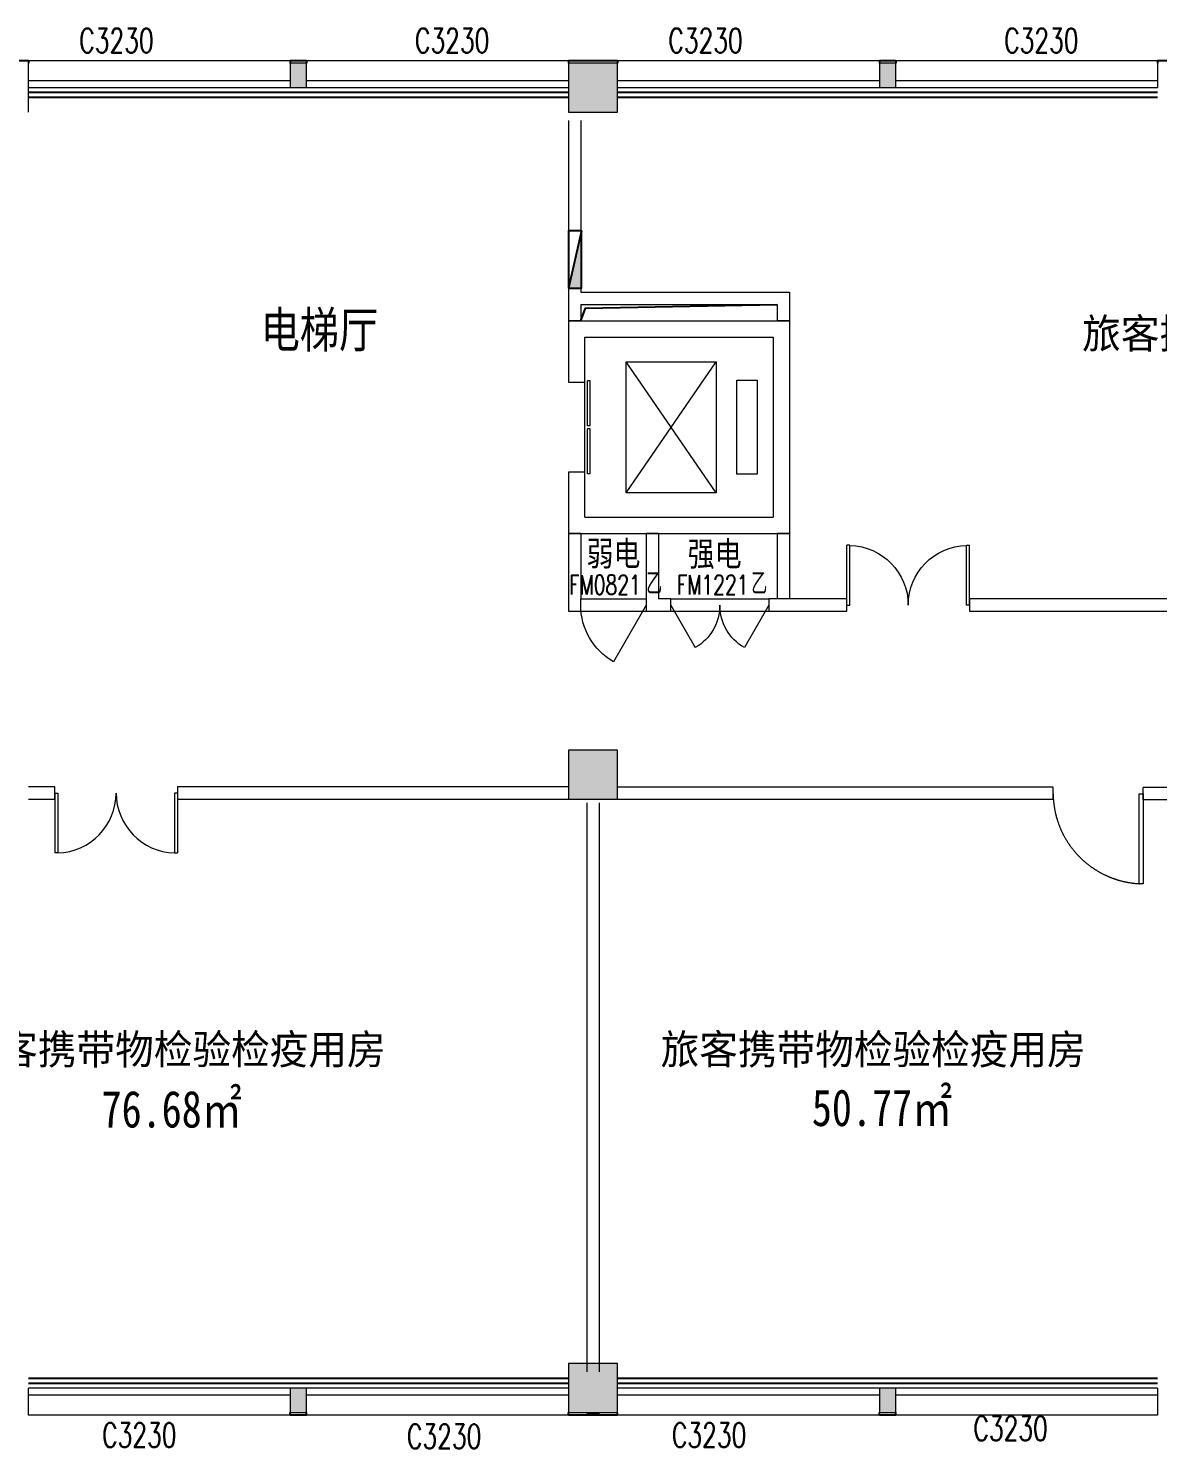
# Model space of a CAD drawing. Header units: millimetres. Extents: x 33621 to 401573, y -91663 to 133135.
# Drawn here: x 339031 to 352831, y -59613 to -42249 of the extents above; entities that cross this region are included whole.
import ezdxf

# ---------------------------------------------------------------- set-up
doc = ezdxf.new("R2010")
doc.units = ezdxf.units.MM
doc.header["$LTSCALE"] = 10
doc.linetypes.add('HIDDEN', pattern=[0.375, 0.25, -0.125, 0, 0])
doc.layers.get('0').update_dxf_attribs({"color": 253})
for name, color, linetype in [('3', 253, 'Continuous'), ('FC-Text Annotation', 253, 'Continuous'), ('PUB_TEXT', 253, 'Continuous'), ('SURFACE', 253, 'Continuous'), ('w-消火栓', 253, 'Continuous'), ('WINDOW_TEXT', 253, 'Continuous')]:
    doc.layers.add(name, color=color, linetype=linetype)
for name, color, linetype, lineweight in [('COLUMN', 253, 'Continuous', 0), ('FF-Door【门】', 253, 'Continuous', 0), ('FF-Text【平面文字】', 253, 'Continuous', 0), ('PUB_HATCH', 253, 'Continuous', 0), ('RC-Text【天花文字】', 253, 'Continuous', 0), ('STAIR', 253, 'Continuous', 0), ('WALL', 253, 'Continuous', 0), ('Wall【墙体】', 253, 'Continuous', 0), ('Wall【新建墙】', 253, 'Continuous', 0), ('WINDOW', 253, 'Continuous', 0), ('Xline【辅助线】', 253, 'Continuous', 0)]:
    doc.layers.add(name, color=color, linetype=linetype, lineweight=lineweight)
doc.styles.add('_TCH_WINDOW', font='SIMPLEX', dxfattribs={"bigfont": 'GBCBIG'})
doc.styles.add('宋体', font='', dxfattribs={"width": 0.7})
doc.styles.add('文字', font='')
doc.styles.get('宋体').set_extended_font_data('SimSun')
doc.styles.get('文字').set_extended_font_data('SimSun')

# ---------------------------------------------------------------- blocks, each defined once
blk = doc.blocks.new('$QC001_5')
blk.add_line((-325, 200), (325, 0))
blk.add_lwpolyline([(325, 0), (325, 200), (-325, 200), (-325, 0)], close=True)
blk.add_solid([(-325, 200), (325, 200), (-325, 200), (325, 0)])
at = {"flags": 1}
for tag in ['UNIT', 'WHAT', 'SPEC']:
    blk.add_attdef(tag, (0, 0), '', height=0.001, dxfattribs=at)
blk = doc.blocks.new('$TCHSYS$LDOR22D')
for p, q in [((-0.517, 0.833), (-0.017, 0.833)), ((-0.517, 0.833), (-0.517, 0.667)), ((-0.017, 0.833), (-0.017, 0.667)), ((0.017, 0.833), (0.017, 0.667)), ((0.017, 0.833), (0.517, 0.833)), ((0.517, 0.833), (0.517, 0.667)), ((-0.517, 0.667), (-0.017, 0.667)), ((0.017, 0.667), (0.517, 0.667)), ((-0.5, 0.5), (0.5, 0.5))]:
    blk.add_line(p, q)
blk = doc.blocks.new('$WINLIB2D$00000004')
for p, q in [((-0.5, 0.5), (0.5, 0.5)), ((-0.5, 0.5), (-0.5, -0.5)), ((0.5, -0.5), (0.5, 0.5)), ((-0.5, 0.2406), (0.5, 0.2406)), ((-0.5, -0.5), (0.5, -0.5))]:
    blk.add_line(p, q)
blk = doc.blocks.new('$DorLib2D$00000214')
at = {"color": 0}
blk.add_line((0.5, 0), (0, 0.866), dxfattribs=at)
blk.add_arc((0.5, 0), 1, 120, 180, dxfattribs=at)
blk = doc.blocks.new('$DorLib2D$00000215')
at = {"color": 0}
for p, q in [((-0.5, 0), (-0.25, 0.433)), ((0.5, 0), (0.25, 0.433))]:
    blk.add_line(p, q, dxfattribs=at)
for centre, start, end in [((-0.5, 0), 0, 60), ((0.5, 0), 120, 180)]:
    blk.add_arc(centre, 0.5, start, end, dxfattribs=at)
blk = doc.blocks.new('$DorLib2D$00000002')
for p, q in [((-0.5, 0), (-0.5, 0.4875)), ((-0.475, 0.4875), (-0.5, 0.4875)), ((-0.475, 0), (-0.475, 0.4875)), ((0.475, 0), (0.475, 0.4875)), ((0.475, 0.4875), (0.5, 0.4875)), ((0.5, 0), (0.5, 0.4875)), ((-0.5, 0), (-0.475, 0)), ((0.5, 0), (0.475, 0))]:
    blk.add_line(p, q)
at = {"lineweight": 13}
for centre, start, end in [((-0.4875, 0), 0, 88.53072), ((0.4875, 0), 91.46928, 180)]:
    blk.add_arc(centre, 0.4875, start, end, dxfattribs=at)
blk = doc.blocks.new('DOOR_D01')
at = {"layer": 'FF-Door【门】'}
blk.add_lwpolyline([(-0.456, 1), (-0.456, 0), (-0.5, 0), (-0.5, 1)], close=True, dxfattribs=at)
at = {"layer": 'FF-Door【门】', "color": 8, "linetype": 'HIDDEN', "ltscale": 15}
blk.add_arc((-0.511, -0.01), 1.011, 0.5915, 87.4664, dxfattribs=at)

msp = doc.modelspace()

# ---------------------------------------------------------------- hatches: boundary and pattern name
at = {"layer": 'PUB_HATCH'}
for points in [[(342230.5, -42972.6), (342430.5, -42972.6), (342430.5, -42672.6), (342230.5, -42672.6)], [(345630.5, -43272.6), (346230.5, -43272.6), (346230.5, -42672.6), (345630.5, -42672.6)], [(349430.5, -42972.6), (349630.5, -42972.6), (349630.5, -42672.6), (349430.5, -42672.6)], [(345630.5, -51672.6), (346230.5, -51672.6), (346230.5, -51072.6), (345630.5, -51072.6)], [(345630.5, -59172.6), (346230.5, -59172.6), (346230.5, -58572.6), (345630.5, -58572.6)], [(342430.5, -58872.6), (342230.5, -58872.6), (342230.5, -59172.6), (342430.5, -59172.6)], [(349630.5, -58872.6), (349430.5, -58872.6), (349430.5, -59172.6), (349630.5, -59172.6)]]:
    msp.add_hatch(color=256, dxfattribs=at).paths.add_polyline_path(points)

# ---------------------------------------------------------------- linework, layer by layer
at = {"layer": '3'}
for p, q in [((345630.5, -43032.6), (339030.5, -43032.6)), ((352830.5, -43032.6), (346230.5, -43032.6)), ((345630.5, -43092.6), (339030.5, -43092.6)), ((352830.5, -43092.6), (346230.5, -43092.6))]:
    msp.add_line(p, q, dxfattribs=at)
for points in [[(345780.5, -45825.3), (345839.6, -45667.9), (348180.5, -45625.3)], [(339030.5, -58752.6), (345630.5, -58752.6)], [(339030.5, -58812.6), (345630.5, -58812.6)], [(346230.5, -58752.6), (352830.5, -58752.6)], [(346230.5, -58812.6), (352830.5, -58812.6)]]:
    msp.add_lwpolyline(points, dxfattribs=at)
at = {"layer": 'COLUMN'}
for p, q in [((346230.5, -42672.6), (345630.5, -42672.6)), ((339030.5, -43272.6), (339030.5, -42972.6)), ((345630.5, -42972.6), (345630.5, -43272.6)), ((346230.5, -43272.6), (346230.5, -42972.6)), ((345630.5, -43272.6), (346230.5, -43272.6)), ((346230.5, -51072.6), (345630.5, -51072.6)), ((345630.5, -51072.6), (345630.5, -51672.6)), ((346230.5, -51672.6), (346230.5, -51072.6)), ((345630.5, -51672.6), (346230.5, -51672.6)), ((346230.5, -58572.6), (345630.5, -58572.6)), ((345630.5, -58572.6), (345630.5, -58872.6)), ((346230.5, -58872.6), (346230.5, -58572.6)), ((345630.5, -59172.6), (346230.5, -59172.6))]:
    msp.add_line(p, q, dxfattribs=at)
at = {"layer": 'STAIR'}
for p, q in [((346337.7, -47925.3), (347437.7, -46325.3)), ((347437.7, -47925.3), (346337.7, -46325.3)), ((346337.7, -46325.3), (347437.7, -46325.3)), ((346337.7, -47925.3), (346337.7, -46325.3)), ((347437.7, -46325.3), (347437.7, -47925.3)), ((347687.7, -46550.3), (347937.7, -46550.3)), ((347687.7, -47700.3), (347687.7, -46550.3)), ((347937.7, -46550.3), (347937.7, -47700.3)), ((347937.7, -47700.3), (347687.7, -47700.3)), ((347437.7, -47925.3), (346337.7, -47925.3))]:
    msp.add_line(p, q, dxfattribs=at)
at = {"layer": 'SURFACE'}
for p, q in [((338730.5, -42642.6), (339030.5, -42642.6)), ((339030.5, -42642.6), (339030.5, -42672.6)), ((342230.5, -42642.6), (342230.5, -42672.6)), ((342230.5, -42642.6), (342430.5, -42642.6)), ((342430.5, -42642.6), (342430.5, -42672.6)), ((345630.5, -42642.6), (345630.5, -42672.6)), ((345630.5, -42642.6), (345930.5, -42642.6)), ((345930.5, -42642.6), (346230.5, -42642.6)), ((346230.5, -42642.6), (346230.5, -42672.6)), ((349430.5, -42642.6), (349430.5, -42672.6)), ((349430.5, -42642.6), (349630.5, -42642.6)), ((349630.5, -42642.6), (349630.5, -42672.6)), ((352830.5, -42642.6), (352830.5, -42672.6)), ((352830.5, -42642.6), (353130.5, -42642.6)), ((342230.5, -59202.6), (342230.5, -59172.6)), ((342430.5, -59202.6), (342230.5, -59202.6)), ((342430.5, -59202.6), (342430.5, -59172.6)), ((345630.5, -59202.6), (345630.5, -59172.6)), ((345930.5, -59202.6), (345630.5, -59202.6)), ((346230.5, -59202.6), (345930.5, -59202.6)), ((346230.5, -59202.6), (346230.5, -59172.6)), ((349430.5, -59202.6), (349430.5, -59172.6)), ((349630.5, -59202.6), (349430.5, -59202.6)), ((349630.5, -59202.6), (349630.5, -59172.6))]:
    msp.add_line(p, q, dxfattribs=at)
at = {"layer": 'WALL'}
for p, q in [((342430.5, -42672.6), (342230.5, -42672.6)), ((342230.5, -42672.6), (342230.5, -42972.6)), ((342430.5, -42972.6), (342430.5, -42672.6)), ((349630.5, -42672.6), (349430.5, -42672.6)), ((349430.5, -42672.6), (349430.5, -42972.6)), ((349630.5, -42972.6), (349630.5, -42672.6)), ((342230.5, -42972.6), (342430.5, -42972.6)), ((349430.5, -42972.6), (349630.5, -42972.6)), ((345630.5, -45825.3), (348330.5, -45825.3)), ((345630.5, -45825.3), (345630.5, -46575.3)), ((348330.5, -45825.3), (348330.5, -48425.3)), ((345830.5, -46025.3), (348130.5, -46025.3)), ((345830.5, -46575.3), (345830.5, -46025.3)), ((348130.5, -46025.3), (348130.5, -48225.3)), ((345630.5, -46575.3), (345830.5, -46575.3)), ((345830.5, -47675.3), (345630.5, -47675.3)), ((345630.5, -47675.3), (345630.5, -48425.3)), ((345830.5, -48225.3), (345830.5, -47675.3)), ((345830.5, -48225.3), (348130.5, -48225.3)), ((345630.5, -48425.3), (348330.5, -48425.3)), ((342430.5, -58872.6), (342230.5, -58872.6)), ((342230.5, -58872.6), (342230.5, -59172.6)), ((342430.5, -59172.6), (342430.5, -58872.6)), ((349630.5, -58872.6), (349430.5, -58872.6)), ((349430.5, -58872.6), (349430.5, -59172.6)), ((349630.5, -59172.6), (349630.5, -58872.6)), ((342230.5, -59172.6), (342430.5, -59172.6)), ((349430.5, -59172.6), (349630.5, -59172.6))]:
    msp.add_line(p, q, dxfattribs=at)
at = {"layer": 'Wall【墙体】', "color": 6}
for p, q in [((345630.5, -43375.3), (345630.5, -45550.3)), ((345780.5, -43375.3), (345780.5, -45475.3)), ((345780.5, -45475.3), (348330.5, -45475.3)), ((348330.5, -45475.3), (348330.5, -45825.3)), ((345630.5, -45550.3), (345630.5, -45825.3)), ((345780.5, -45625.3), (348180.5, -45625.3)), ((345780.5, -45625.3), (345780.5, -45825.3)), ((348180.5, -45625.3), (348180.5, -45825.3)), ((345780.5, -45825.3), (345630.5, -45825.3)), ((348330.5, -45825.3), (348180.5, -45825.3)), ((345630.5, -48425.3), (345630.5, -49375.3)), ((345780.5, -48425.3), (345630.5, -48425.3)), ((345780.5, -48425.3), (345780.5, -49225.3)), ((346580.5, -48425.3), (346580.5, -49225.3)), ((346730.5, -48425.3), (346580.5, -48425.3)), ((346730.5, -48425.3), (346730.5, -49225.3)), ((348180.5, -48425.3), (348180.5, -49225.3)), ((348330.5, -48425.3), (348180.5, -48425.3)), ((348330.5, -48425.3), (348330.5, -49225.3)), ((345780.5, -49375.3), (345780.5, -49225.3)), ((346580.5, -49225.3), (346580.5, -49375.3)), ((346880.5, -49225.3), (346730.5, -49225.3)), ((346880.5, -49375.3), (346880.5, -49225.3)), ((348180.5, -49225.3), (348080.5, -49225.3)), ((348080.5, -49225.3), (348080.5, -49375.3)), ((349032.7, -49225.3), (348180.5, -49225.3)), ((349032.7, -49375.3), (349032.7, -49225.3)), ((360255.5, -49225.3), (350532.7, -49225.3)), ((350532.7, -49225.3), (350532.7, -49375.3)), ((345630.5, -49375.3), (345780.5, -49375.3)), ((346580.5, -49375.3), (346655.5, -49375.3)), ((346655.5, -49375.3), (346880.5, -49375.3)), ((348080.5, -49375.3), (349032.7, -49375.3)), ((350532.7, -49375.3), (360405.6, -49375.3)), ((339352.8, -51522.6), (339030.5, -51522.6)), ((339352.8, -51672.6), (339352.8, -51522.6)), ((345630.5, -51522.6), (340852.8, -51522.6)), ((340852.8, -51522.6), (340852.8, -51672.6)), ((346230.5, -51522.6), (351554, -51522.6)), ((351554, -51681.3), (351554, -51531.3)), ((339030.5, -51672.6), (339352.8, -51672.6)), ((340852.8, -51672.6), (345630.5, -51672.6)), ((346230.5, -51672.6), (351554, -51672.6)), ((345855.5, -59172.6), (345855.5, -59183.6)), ((346005.5, -59183.6), (345855.5, -59183.6)), ((346005.5, -59172.6), (346005.5, -59183.6))]:
    msp.add_line(p, q, dxfattribs=at)
at = {"layer": 'Wall【新建墙】', "color": 4}
for p, q in [((352654, -51681.3), (352654, -51531.3)), ((345855.5, -51717.5), (345855.5, -58674.2)), ((346005.5, -51717.5), (346005.5, -58674.2)), ((353056.5, -51681.3), (352654, -51681.3))]:
    msp.add_line(p, q, dxfattribs=at)
at = {"layer": 'WINDOW'}
for p, q in [((345780.5, -49225.3), (346580.5, -49225.3)), ((346880.5, -49225.3), (348080.5, -49225.3)), ((345780.5, -49375.3), (346580.5, -49375.3)), ((346880.5, -49375.3), (348080.5, -49375.3))]:
    msp.add_line(p, q, dxfattribs=at)
at = {"layer": 'Xline【辅助线】', "color": 4}
msp.add_line((353588.9, -51531.3), (352654, -51531.3), dxfattribs=at)

# ---------------------------------------------------------------- block references
at = {"xscale": 1100, "yscale": 1100, "zscale": 1100, "rotation": 179.9999999939702}
msp.add_blockref('DOOR_D01', (352104, -51606.3), dxfattribs=at)
at = {"layer": 'w-消火栓', "xscale": 1.077000000048428, "yscale": 0.8000000000465661, "rotation": 270}
msp.add_blockref('$QC001_5', (345630.5, -45075.3), dxfattribs=at)
at = {"layer": 'WINDOW'}
ref = msp.add_blockref('$WINLIB2D$00000004', (340630.5, -42807.6), dxfattribs=dict(at, xscale=3200, yscale=-330, zscale=3200))
ref.add_attrib('A', 'C3230', (339652, -42546.3), dxfattribs={"layer": 'WINDOW_TEXT', "height": 297.5, "style": '_TCH_WINDOW', "width": 0.705882})
ref = msp.add_blockref('$WINLIB2D$00000004', (344030.5, -42807.6), dxfattribs=dict(at, xscale=3200, yscale=-330, zscale=3200))
ref.add_attrib('A', 'C3230', (343755.3, -42546.3), dxfattribs={"layer": 'WINDOW_TEXT', "height": 297.5, "style": '_TCH_WINDOW', "width": 0.705882})
ref = msp.add_blockref('$WINLIB2D$00000004', (347830.5, -42807.6), dxfattribs=dict(at, xscale=3200, yscale=-330, zscale=3200))
ref.add_attrib('A', 'C3230', (346852, -42546.3), dxfattribs={"layer": 'WINDOW_TEXT', "height": 297.5, "style": '_TCH_WINDOW', "width": 0.705882})
ref = msp.add_blockref('$WINLIB2D$00000004', (351230.5, -42807.6), dxfattribs=dict(at, xscale=3200, yscale=-330, zscale=3200))
ref.add_attrib('A', 'C3230', (350955.3, -42546.3), dxfattribs={"layer": 'WINDOW_TEXT', "height": 297.5, "style": '_TCH_WINDOW', "width": 0.705882})
at = {"layer": 'WINDOW', "xscale": -1100, "yscale": 200, "zscale": -1100, "rotation": 270}
msp.add_blockref('$TCHSYS$LDOR22D', (345730.5, -47125.3), dxfattribs=at)
at = {"layer": 'WINDOW'}
for name, p, xscale, yscale, zscale in [('$DorLib2D$00000002', (349782.7, -49300.3), -1500, 1500, -1500), ('$DorLib2D$00000214', (346180.5, -49300.3), 800, -800, 800), ('$DorLib2D$00000215', (347480.5, -49300.3), 1200, -1200, 1200), ('$DorLib2D$00000002', (340102.8, -51597.6), -1500, -1500, -1500)]:
    msp.add_blockref(name, p, dxfattribs=dict(at, xscale=xscale, yscale=yscale, zscale=zscale))
ref = msp.add_blockref('$WINLIB2D$00000004', (340630.5, -59037.6), dxfattribs=dict(at, xscale=3200, yscale=-330, zscale=3200, rotation=180))
ref.add_attrib('A', 'C3230', (339931.6, -59596.3), dxfattribs={"layer": 'WINDOW_TEXT', "height": 297.5, "style": '_TCH_WINDOW', "width": 0.705882})
ref = msp.add_blockref('$WINLIB2D$00000004', (344030.5, -59037.6), dxfattribs=dict(at, xscale=3200, yscale=-330, zscale=3200, rotation=180))
ref.add_attrib('A', 'C3230', (343657.3, -59613), dxfattribs={"layer": 'WINDOW_TEXT', "height": 297.5, "style": '_TCH_WINDOW', "width": 0.705882})
ref = msp.add_blockref('$WINLIB2D$00000004', (347830.5, -59037.6), dxfattribs=dict(at, xscale=3200, yscale=-330, zscale=3200, rotation=180))
ref.add_attrib('A', 'C3230', (346894.8, -59596.3), dxfattribs={"layer": 'WINDOW_TEXT', "height": 297.5, "style": '_TCH_WINDOW', "width": 0.705882})
ref = msp.add_blockref('$WINLIB2D$00000004', (351230.5, -59037.6), dxfattribs=dict(at, xscale=3200, yscale=-330, zscale=3200, rotation=180))
ref.add_attrib('A', 'C3230', (350580.2, -59514.7), dxfattribs={"layer": 'WINDOW_TEXT', "height": 297.5, "style": '_TCH_WINDOW', "width": 0.705882})

# ---------------------------------------------------------------- texts
at = {"layer": 'FC-Text Annotation', "style": '文字', "width": 0.8}
msp.add_text('电梯厅', height=438.58, dxfattribs=at).set_placement((341868.7, -46152.1))
at = {"layer": 'FF-Text【平面文字】', "style": '文字', "width": 0.95}
for p in [(351908.9, -46161.9, 0), (338200.5, -54914.1, 0), (346756.7, -54914.1, 0)]:
    msp.add_text('旅客携带物检验检疫用房', height=364.552, dxfattribs=at).set_placement(p)
at = {"layer": 'PUB_TEXT', "style": '宋体', "width": 0.8}
for s, p in [('弱电', (345851.1, -48819.8)), ('强电', (347087.5, -48823.4))]:
    msp.add_text(s, height=302.11, dxfattribs=at).set_placement(p)
at = {"layer": 'RC-Text【天花文字】', "style": '宋体', "width": 0.8}
for s, p in [('76.68㎡', (339924.4, -55687.1)), ('50.77㎡', (348605.2, -55669.4))]:
    msp.add_text(s, height=450, dxfattribs=at).set_placement(p)
at = {"layer": 'WINDOW_TEXT', "style": '_TCH_WINDOW', "width": 0.705882}
for s, p in [('FM0821', (345637, -49170.3)), ('FM1221', (346953, -49170.3))]:
    msp.add_text(s, height=238, dxfattribs=at).set_placement(p)
at = {"layer": 'WINDOW_TEXT', "style": '_TCH_WINDOW'}
for p in [(346581, -49170.3), (347865, -49170.3)]:
    msp.add_text('乙', height=270.1, dxfattribs=at).set_placement(p)

doc.saveas('drawing.dxf')
